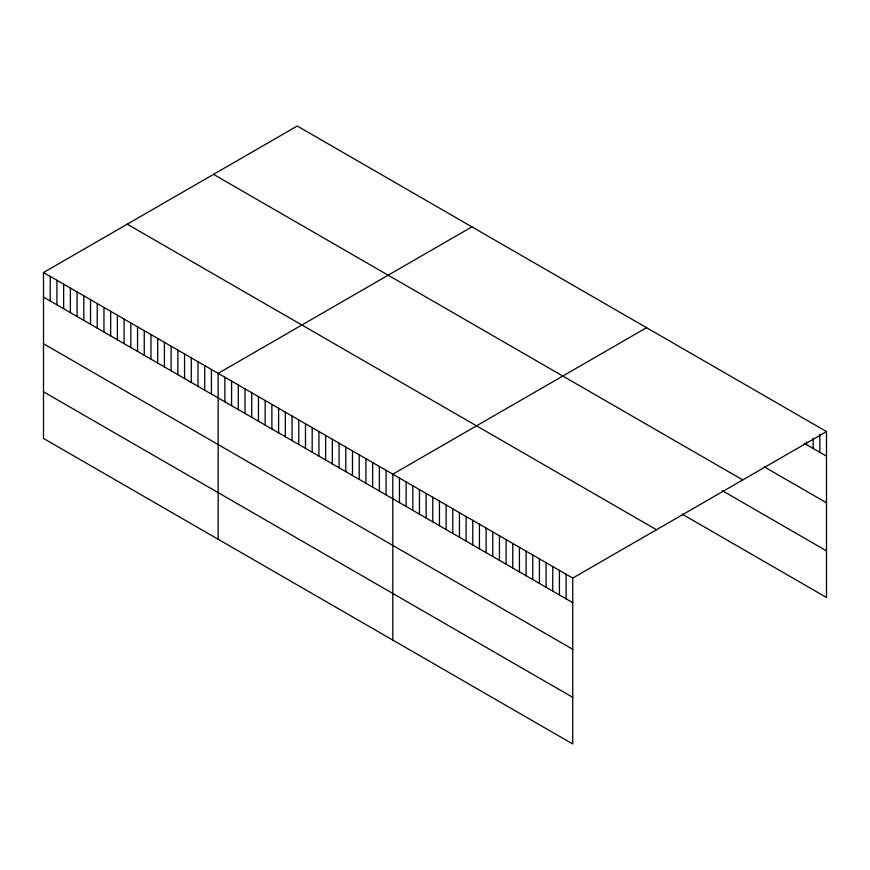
<?xml version="1.0" encoding="UTF-8"?>
<svg xmlns="http://www.w3.org/2000/svg" width="870" height="870" viewBox="0 0 870 870"><rect width="100%" height="100%" fill="white"/><g stroke="black" fill="none" stroke-linecap="round" stroke-linejoin="round"><path stroke-width="1.3" d="M43.5 272.527L572.743 578.082L572.743 743.98L43.5 438.426L43.5 272.527L297.257 126.019L826.5 431.574L826.5 597.472L682.102 514.105M471.91 226.852L218.152 373.36L218.152 539.259M646.562 327.685L392.794 474.193L392.794 640.092M572.743 578.082L826.5 431.574M804.282 443.33L826.5 456.152M764.295 466.875L826.5 502.795M213.52 174.37L742.762 479.925M722.089 490.56L826.5 550.84M127.237 224.177L656.48 529.732M43.5 297.105L572.743 602.66M43.5 343.737L572.743 649.292M43.5 391.794L572.743 697.348M819.834 434.195L819.834 452.302M813.167 438.11L813.167 448.463M806.512 442.025L806.512 444.613M566.076 574.233L566.076 598.81M559.41 570.383L559.41 594.971M552.744 566.533L552.744 591.121M546.077 562.694L546.077 587.272M539.422 558.844L539.422 583.422M532.755 554.995L532.755 579.572M526.089 551.145L526.089 575.722M519.423 547.295L519.423 571.884M512.756 543.456L512.756 568.034M506.101 539.607L506.101 564.184M499.434 535.757L499.434 560.334M492.768 531.907L492.768 556.485M486.102 528.057L486.102 552.646M479.435 524.218L479.435 548.796M472.769 520.369L472.769 544.946M466.113 516.519L466.113 541.096M459.447 512.669L459.447 537.247M452.781 508.819L452.781 533.408M446.114 504.97L446.114 529.558M439.448 501.131L439.448 525.708M432.781 497.281L432.781 521.859M426.126 493.431L426.126 518.009M419.46 489.582L419.46 514.159M412.793 485.732L412.793 510.32M406.127 481.893L406.127 506.471M399.46 478.043L399.46 502.621M386.084 470.311L386.084 494.899M379.363 466.44L379.363 491.017M372.643 462.557L372.643 487.135M365.933 458.675L365.933 483.263M359.212 454.803L359.212 479.381M352.491 450.921L352.491 475.498M345.781 447.049L345.781 471.627M339.061 443.167L339.061 467.745M332.34 439.285L332.34 463.873M325.63 435.413L325.63 459.991M318.909 431.531L318.909 456.108M312.189 427.659L312.189 452.237M305.479 423.777L305.479 448.354M298.758 419.895L298.758 444.483M292.037 416.023L292.037 440.601M285.327 412.141L285.327 436.718M278.607 408.269L278.607 432.847M271.886 404.387L271.886 428.964M265.165 400.504L265.165 425.082M258.455 396.633L258.455 421.21M251.734 392.751L251.734 417.328M245.014 388.868L245.014 413.457M238.304 384.997L238.304 409.574M231.583 381.114L231.583 405.692M224.862 377.243L224.862 401.82M211.432 369.478L211.432 394.066M204.711 365.607L204.711 390.184M198.001 361.724L198.001 386.302M191.28 357.853L191.28 382.43M184.56 353.97L184.56 378.548M177.85 350.088L177.85 374.676M171.129 346.216L171.129 370.794M164.408 342.334L164.408 366.912M157.698 338.452L157.698 363.04M150.978 334.58L150.978 359.158M144.257 330.698L144.257 355.275M137.547 326.826L137.547 351.404M130.826 322.944L130.826 347.521M124.105 319.062L124.105 343.65M117.385 315.19L117.385 339.768M110.675 311.308L110.675 335.885M103.954 307.436L103.954 332.014M97.233 303.554L97.233 328.131M90.523 299.671L90.523 324.26M83.803 295.8L83.803 320.377M77.082 291.918L77.082 316.495M70.372 288.035L70.372 312.624M63.651 284.164L63.651 308.741M56.931 280.281L56.931 304.859M50.221 276.41L50.221 300.987"/></g></svg>
